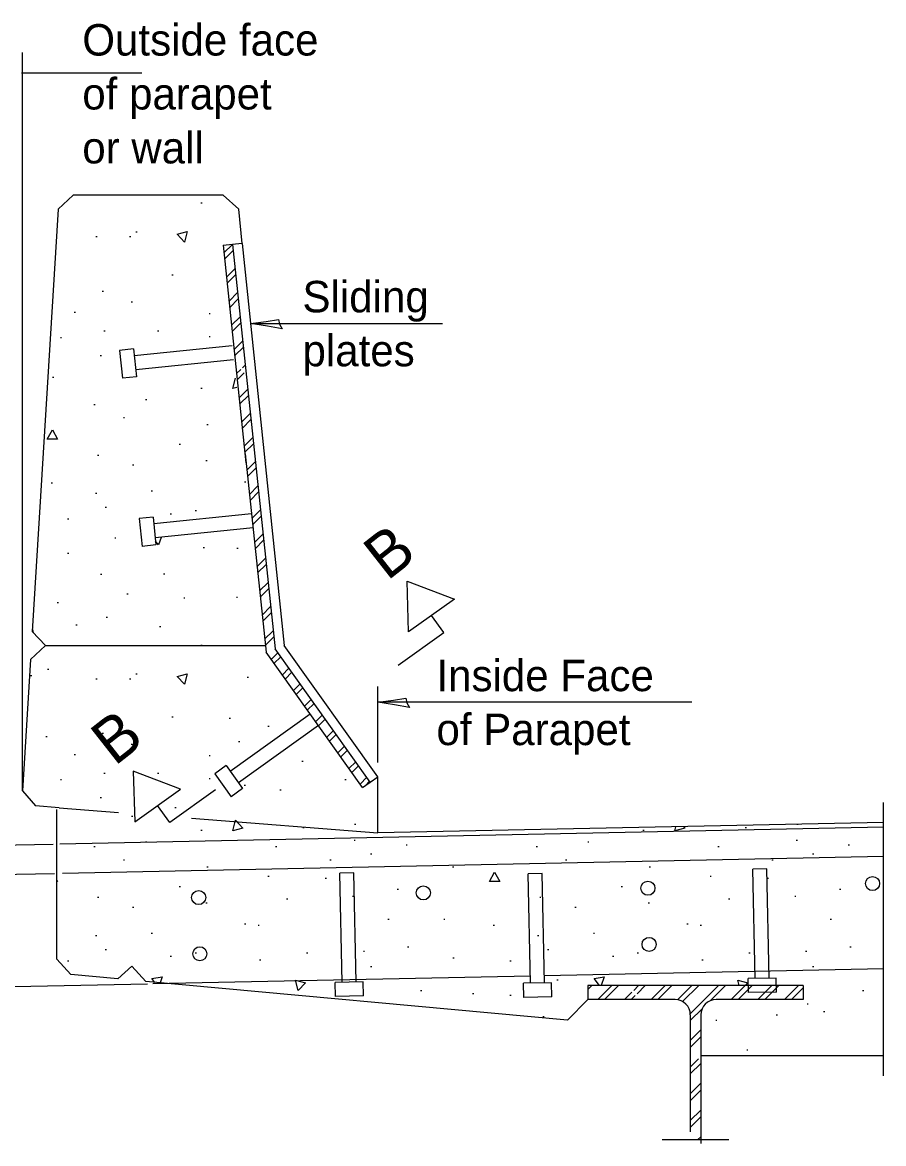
# Model space of a CAD drawing. Extents: x 2147229 to 2147909, y 2146681 to 2147121.
# Drawn here: x 2147658 to 2147721.9, y 2146759.2 to 2146842.3 of the extents above; entities that cross this region are included whole.
import ezdxf

# ---------------------------------------------------------------- set-up
doc = ezdxf.new("R2010")
doc.units = 0
for name, color, linetype in [('Bridge_Breakline', 7, 'Continuous'), ('Bridge_Design Concrete Object', 7, 'Continuous'), ('Bridge_Design Steel Hidden', 7, 'Continuous'), ('Bridge_Design Steel Object', 7, 'Continuous'), ('Bridge_Dimensions and Text', 7, 'Continuous'), ('Bridge_Pattern', 7, 'Continuous'), ('Bridge_Title', 7, 'Continuous')]:
    doc.layers.add(name, color=color, linetype=linetype)

msp = doc.modelspace()

# ---------------------------------------------------------------- linework, layer by layer
at = {"layer": 'Bridge_Breakline'}
for p, q in [((2147721.87, 2146764.208), (2147721.87, 2146784.491)), ((2147705.458, 2146759.491), (2147710.406, 2146759.491))]:
    msp.add_line(p, q, dxfattribs=at)
at = {"layer": 'Bridge_Design Concrete Object'}
for p, q in [((2147660.65, 2146828.482), (2147661.758, 2146829.523)), ((2147672.888, 2146829.523), (2147661.758, 2146829.523)), ((2147672.888, 2146829.523), (2147674.039, 2146828.486)), ((2147660.65, 2146828.482), (2147658.724, 2146797.175)), ((2147674.303, 2146825.957), (2147674.039, 2146828.486)), ((2147658.724, 2146797.175), (2147659.703, 2146796.134)), ((2147658.596, 2146795.092), (2147659.703, 2146796.134)), ((2147659.703, 2146796.134), (2147676.012, 2146796.134)), ((2147658.596, 2146795.092), (2147657.996, 2146785.35)), ((2147684.365, 2146782.222), (2147684.365, 2146786.395)), ((2147657.996, 2146785.35), (2147658.972, 2146784.226)), ((2147660.714, 2146784.089), (2147658.972, 2146784.226)), ((2147660.553, 2146772.85), (2147660.553, 2146783.957)), ((2147660.714, 2146784.089), (2147665.113, 2146783.742)), ((2147670.533, 2146783.314), (2147684.365, 2146782.222)), ((2147721.87, 2146783.003), (2147684.365, 2146782.222)), ((2147660.553, 2146772.85), (2147661.59, 2146771.713)), ((2147665.071, 2146771.394), (2147666.109, 2146772.341)), ((2147666.109, 2146772.341), (2147667.146, 2146771.204)), ((2147665.071, 2146771.394), (2147661.59, 2146771.713)), ((2147698.419, 2146768.336), (2147667.146, 2146771.204)), ((2147699.946, 2146769.863), (2147698.419, 2146768.336)), ((2147721.87, 2146765.696), (2147708.323, 2146765.696))]:
    msp.add_line(p, q, dxfattribs=at)
at = {"layer": 'Bridge_Design Steel Hidden'}
for p, q in [((2147721.877, 2146782.656), (2147660.777, 2146781.383)), ((2147660.28, 2146781.372), (2147651.712, 2146781.194)), ((2147721.87, 2146780.485), (2147660.957, 2146779.216)), ((2147713.224, 2146779.561), (2147712.183, 2146779.54)), ((2147712.352, 2146771.431), (2147712.183, 2146779.54)), ((2147713.393, 2146771.452), (2147713.224, 2146779.561)), ((2147660.372, 2146779.204), (2147651.712, 2146779.023)), ((2147682.579, 2146779.272), (2147681.538, 2146779.25)), ((2147681.707, 2146771.141), (2147681.538, 2146779.25)), ((2147682.748, 2146771.163), (2147682.579, 2146779.272)), ((2147696.561, 2146779.214), (2147695.52, 2146779.193)), ((2147695.689, 2146771.083), (2147695.52, 2146779.193)), ((2147696.73, 2146771.105), (2147696.561, 2146779.214)), ((2147721.87, 2146772.15), (2147696.719, 2146771.626)), ((2147695.678, 2146771.604), (2147667.682, 2146771.021)), ((2147683.269, 2146771.174), (2147681.186, 2146771.13)), ((2147681.208, 2146770.089), (2147681.186, 2146771.13)), ((2147683.29, 2146770.132), (2147683.269, 2146771.174)), ((2147697.251, 2146771.116), (2147695.168, 2146771.073)), ((2147697.273, 2146770.075), (2147697.251, 2146771.116)), ((2147713.914, 2146771.463), (2147711.831, 2146771.42)), ((2147711.853, 2146770.378), (2147711.831, 2146771.42)), ((2147713.936, 2146770.422), (2147713.914, 2146771.463)), ((2147667.276, 2146771.012), (2147651.93, 2146770.693)), ((2147695.19, 2146770.031), (2147695.168, 2146771.073)), ((2147713.936, 2146770.422), (2147711.853, 2146770.378)), ((2147683.29, 2146770.132), (2147681.208, 2146770.089)), ((2147697.273, 2146770.075), (2147695.19, 2146770.031))]:
    msp.add_line(p, q, dxfattribs=at)
for centre in [(2147704.398, 2146778.124), (2147721.061, 2146778.471), (2147671.071, 2146777.43), (2147687.735, 2146777.777), (2147704.485, 2146773.958), (2147671.158, 2146773.264)]:
    msp.add_circle(centre, 0.521, dxfattribs=at)
at = {"layer": 'Bridge_Design Steel Object'}
for p, q in [((2147674.268, 2146825.954), (2147672.886, 2146825.81)), ((2147672.898, 2146825.811), (2147674.578, 2146809.686)), ((2147673.583, 2146825.882), (2147676.737, 2146795.879)), ((2147674.303, 2146825.957), (2147677.409, 2146796.134)), ((2147666.237, 2146818.126), (2147665.201, 2146818.018)), ((2147665.201, 2146818.018), (2147665.417, 2146815.946)), ((2147666.237, 2146818.126), (2147666.453, 2146816.054)), ((2147673.543, 2146818.363), (2147666.291, 2146817.608)), ((2147673.651, 2146817.327), (2147666.399, 2146816.572)), ((2147666.453, 2146816.054), (2147665.417, 2146815.946)), ((2147674.53, 2146810.356), (2147676.065, 2146795.625)), ((2147667.688, 2146805.659), (2147666.652, 2146805.551)), ((2147666.652, 2146805.551), (2147666.868, 2146803.479)), ((2147667.688, 2146805.659), (2147667.904, 2146803.587)), ((2147674.995, 2146805.896), (2147667.742, 2146805.141)), ((2147675.103, 2146804.86), (2147667.85, 2146804.105)), ((2147667.904, 2146803.587), (2147666.868, 2146803.479)), ((2147684.365, 2146786.395), (2147677.409, 2146796.134)), ((2147683.234, 2146785.587), (2147676.065, 2146795.625)), ((2147683.8, 2146785.991), (2147676.737, 2146795.879)), ((2147679.347, 2146791.03), (2147673.413, 2146786.792)), ((2147679.952, 2146790.182), (2147674.019, 2146785.944)), ((2147673.11, 2146787.215), (2147672.263, 2146786.61)), ((2147673.11, 2146787.215), (2147674.321, 2146785.52)), ((2147672.263, 2146786.61), (2147673.474, 2146784.915)), ((2147683.234, 2146785.587), (2147684.365, 2146786.395)), ((2147674.321, 2146785.52), (2147673.474, 2146784.915)), ((2147715.918, 2146770.905), (2147699.946, 2146770.905)), ((2147699.946, 2146770.905), (2147699.946, 2146769.863)), ((2147715.918, 2146770.905), (2147715.918, 2146769.863)), ((2147706.413, 2146769.863), (2147699.946, 2146769.863)), ((2147715.918, 2146769.863), (2147709.451, 2146769.863)), ((2147707.541, 2146768.735), (2147707.541, 2146760.05)), ((2147708.323, 2146768.735), (2147708.323, 2146759.184))]:
    msp.add_line(p, q, dxfattribs=at)
for centre, start, end in [((2147706.413, 2146768.735), 0, 90), ((2147709.451, 2146768.735), 90, 180)]:
    msp.add_arc(centre, 1.128, start, end, dxfattribs=at)
at = {"layer": 'Bridge_Dimensions and Text'}
for p, q in [((2147657.996, 2146785.35), (2147657.996, 2146840.12)), ((2147666.858, 2146838.585), (2147657.927, 2146838.585)), ((2147674.923, 2146820.005), (2147689.153, 2146820.005)), ((2147684.365, 2146787.446), (2147684.365, 2146793.098)), ((2147707.654, 2146791.918), (2147684.365, 2146791.918))]:
    msp.add_line(p, q, dxfattribs=at)
for points in [[(2147677.255, 2146819.625), (2147676.166, 2146819.826), (2147674.923, 2146820.005), (2147676.088, 2146820.163), (2147676.992, 2146820.309), (2147677.065, 2146819.973)], [(2147686.698, 2146791.537), (2147685.608, 2146791.739), (2147684.365, 2146791.918), (2147685.531, 2146792.075), (2147686.435, 2146792.221), (2147686.507, 2146791.885)]]:
    msp.add_lwpolyline(points, close=True, dxfattribs=at)
at = {"layer": 'Bridge_Pattern'}
for p, q in [((2147671.225, 2146828.962), (2147671.32, 2146828.962)), ((2147666.401, 2146826.821), (2147666.496, 2146826.821)), ((2147663.453, 2146826.458), (2147663.548, 2146826.458)), ((2147665.941, 2146826.458), (2147666.036, 2146826.458)), ((2147672.945, 2146825.252), (2147673.574, 2146825.881)), ((2147672.993, 2146824.794), (2147673.63, 2146825.431)), ((2147669.081, 2146823.631), (2147669.176, 2146823.631)), ((2147673.133, 2146823.461), (2147673.77, 2146824.098)), ((2147673.182, 2146823.002), (2147673.819, 2146823.639)), ((2147663.912, 2146822.419), (2147664.007, 2146822.419)), ((2147673.322, 2146821.67), (2147673.959, 2146822.306)), ((2147673.37, 2146821.211), (2147674.007, 2146821.848)), ((2147666.056, 2146821.612), (2147666.151, 2146821.612)), ((2147661.845, 2146820.844), (2147661.939, 2146820.844)), ((2147671.838, 2146820.764), (2147671.932, 2146820.764)), ((2147673.511, 2146819.878), (2147674.147, 2146820.515)), ((2147664.027, 2146819.463), (2147664.122, 2146819.463)), ((2147668.009, 2146819.463), (2147668.104, 2146819.463)), ((2147673.559, 2146819.42), (2147674.195, 2146820.056)), ((2147660.811, 2146818.978), (2147660.906, 2146818.978)), ((2147671.838, 2146819.059), (2147671.932, 2146819.059)), ((2147673.699, 2146818.087), (2147674.335, 2146818.723)), ((2147673.747, 2146817.629), (2147674.384, 2146818.265)), ((2147663.759, 2146817.646), (2147663.854, 2146817.646)), ((2147674.324, 2146816.732), (2147674.524, 2146816.932)), ((2147660.237, 2146816.03), (2147660.331, 2146816.03)), ((2147673.888, 2146816.296), (2147674.192, 2146816.6)), ((2147673.936, 2146815.837), (2147674.446, 2146816.347)), ((2147671.225, 2146815.223), (2147671.32, 2146815.223)), ((2147667.128, 2146814.375), (2147667.223, 2146814.375)), ((2147674.076, 2146814.505), (2147674.712, 2146815.14)), ((2147674.125, 2146814.046), (2147674.76, 2146814.682)), ((2147663.3, 2146814.011), (2147663.394, 2146814.011)), ((2147665.482, 2146813.042), (2147665.577, 2146813.042)), ((2147674.265, 2146812.713), (2147674.9, 2146813.349)), ((2147674.313, 2146812.255), (2147674.949, 2146812.89)), ((2147671.684, 2146812.517), (2147671.779, 2146812.517)), ((2147669.617, 2146811.063), (2147669.712, 2146811.063)), ((2147674.454, 2146810.922), (2147675.089, 2146811.557)), ((2147674.502, 2146810.464), (2147675.137, 2146811.099)), ((2147663.568, 2146810.255), (2147663.662, 2146810.255)), ((2147666.171, 2146809.529), (2147666.266, 2146809.529)), ((2147671.608, 2146809.852), (2147671.703, 2146809.852)), ((2147674.642, 2146809.131), (2147675.277, 2146809.766)), ((2147674.691, 2146808.672), (2147675.325, 2146809.307)), ((2147660.122, 2146808.196), (2147660.217, 2146808.196)), ((2147674.479, 2146808.277), (2147674.574, 2146808.277)), ((2147674.831, 2146807.34), (2147675.465, 2146807.974)), ((2147663.414, 2146807.429), (2147663.509, 2146807.429)), ((2147667.549, 2146807.59), (2147667.644, 2146807.59)), ((2147674.879, 2146806.881), (2147675.514, 2146807.515)), ((2147664.142, 2146806.379), (2147664.237, 2146806.379)), ((2147670.804, 2146806.136), (2147670.899, 2146806.136)), ((2147675.02, 2146805.548), (2147675.654, 2146806.182)), ((2147661.347, 2146805.531), (2147661.442, 2146805.531)), ((2147668.966, 2146805.894), (2147669.061, 2146805.894)), ((2147675.068, 2146805.09), (2147675.702, 2146805.724)), ((2147675.208, 2146803.757), (2147675.842, 2146804.391)), ((2147664.839, 2146804.121), (2147664.934, 2146804.121)), ((2147675.257, 2146803.299), (2147675.89, 2146803.932)), ((2147661.347, 2146802.986), (2147661.442, 2146802.986)), ((2147671.409, 2146803.386), (2147671.504, 2146803.386)), ((2147673.905, 2146803.35), (2147674, 2146803.35)), ((2147675.397, 2146801.966), (2147676.03, 2146802.599)), ((2147675.445, 2146801.507), (2147676.079, 2146802.141)), ((2147663.797, 2146801.411), (2147663.892, 2146801.411)), ((2147668.472, 2146801.443), (2147668.567, 2146801.443)), ((2147675.586, 2146800.174), (2147676.219, 2146800.808)), ((2147675.634, 2146799.716), (2147676.267, 2146800.349)), ((2147665.75, 2146799.958), (2147665.845, 2146799.958)), ((2147669.962, 2146799.675), (2147670.056, 2146799.675)), ((2147673.867, 2146799.715), (2147673.962, 2146799.715)), ((2147660.581, 2146799.311), (2147660.676, 2146799.311)), ((2147675.774, 2146798.383), (2147676.407, 2146799.016)), ((2147675.822, 2146797.925), (2147676.455, 2146798.558)), ((2147664.218, 2146798.221), (2147664.313, 2146798.221)), ((2147661.959, 2146797.656), (2147662.054, 2146797.656)), ((2147668.162, 2146797.535), (2147668.257, 2146797.535)), ((2147675.963, 2146796.592), (2147676.596, 2146797.225)), ((2147671.225, 2146796.162), (2147671.32, 2146796.162)), ((2147676.011, 2146796.133), (2147676.644, 2146796.766)), ((2147676.444, 2146795.093), (2147676.942, 2146795.592)), ((2147676.655, 2146794.798), (2147677.154, 2146795.296)), ((2147659.854, 2146794.385), (2147659.948, 2146794.385)), ((2147677.269, 2146793.938), (2147677.767, 2146794.437)), ((2147658.59, 2146793.9), (2147658.685, 2146793.9)), ((2147663.453, 2146793.658), (2147663.548, 2146793.658)), ((2147665.941, 2146793.658), (2147666.036, 2146793.658)), ((2147666.401, 2146794.021), (2147666.496, 2146794.021)), ((2147674.671, 2146793.779), (2147674.766, 2146793.779)), ((2147677.48, 2146793.643), (2147677.978, 2146794.141)), ((2147678.094, 2146792.784), (2147678.592, 2146793.282)), ((2147678.305, 2146792.488), (2147678.803, 2146792.986)), ((2147678.919, 2146791.629), (2147679.417, 2146792.127)), ((2147679.13, 2146791.333), (2147679.628, 2146791.831)), ((2147669.081, 2146790.831), (2147669.176, 2146790.831)), ((2147673.331, 2146790.75), (2147673.426, 2146790.75)), ((2147679.744, 2146790.474), (2147680.242, 2146790.972)), ((2147679.955, 2146790.178), (2147680.453, 2146790.676)), ((2147659.739, 2146789.377), (2147659.834, 2146789.377)), ((2147663.912, 2146789.619), (2147664.007, 2146789.619)), ((2147676.202, 2146790.144), (2147676.297, 2146790.144)), ((2147680.569, 2146789.319), (2147681.067, 2146789.817)), ((2147680.78, 2146789.023), (2147681.278, 2146789.521)), ((2147666.056, 2146788.812), (2147666.151, 2146788.812)), ((2147674.02, 2146789.014), (2147674.115, 2146789.014)), ((2147681.394, 2146788.164), (2147681.892, 2146788.662)), ((2147661.845, 2146788.044), (2147661.939, 2146788.044)), ((2147671.838, 2146787.964), (2147671.932, 2146787.964)), ((2147681.605, 2146787.868), (2147682.103, 2146788.366)), ((2147678.729, 2146787.56), (2147678.824, 2146787.56)), ((2147682.219, 2146787.009), (2147682.717, 2146787.507)), ((2147682.43, 2146786.713), (2147682.928, 2146787.211)), ((2147660.811, 2146786.178), (2147660.906, 2146786.178)), ((2147664.027, 2146786.663), (2147664.122, 2146786.663)), ((2147668.009, 2146786.663), (2147668.104, 2146786.663)), ((2147671.838, 2146786.259), (2147671.932, 2146786.259)), ((2147681.907, 2146786.178), (2147682.002, 2146786.178)), ((2147683.044, 2146785.854), (2147683.542, 2146786.352)), ((2147683.409, 2146785.712), (2147683.753, 2146786.056)), ((2147674.441, 2146785.775), (2147674.536, 2146785.775)), ((2147677.083, 2146785.411), (2147677.178, 2146785.411)), ((2147663.759, 2146784.846), (2147663.854, 2146784.846)), ((2147669.311, 2146784.119), (2147669.405, 2146784.119)), ((2147666.094, 2146783.473), (2147666.189, 2146783.473)), ((2147682.635, 2146782.867), (2147682.729, 2146782.867)), ((2147715.435, 2146782.867), (2147715.529, 2146782.867)), ((2147671.225, 2146782.423), (2147671.32, 2146782.423)), ((2147678.806, 2146782.625), (2147678.901, 2146782.625)), ((2147704.025, 2146782.423), (2147704.12, 2146782.423)), ((2147711.606, 2146782.625), (2147711.701, 2146782.625)), ((2147663.3, 2146781.211), (2147663.394, 2146781.211)), ((2147667.128, 2146781.575), (2147667.223, 2146781.575)), ((2147676.777, 2146781.211), (2147676.872, 2146781.211)), ((2147682.596, 2146781.696), (2147682.691, 2146781.696)), ((2147686.451, 2146781.332), (2147686.546, 2146781.332)), ((2147696.1, 2146781.211), (2147696.194, 2146781.211)), ((2147699.928, 2146781.575), (2147700.023, 2146781.575)), ((2147709.577, 2146781.211), (2147709.672, 2146781.211)), ((2147715.396, 2146781.696), (2147715.491, 2146781.696)), ((2147719.251, 2146781.332), (2147719.346, 2146781.332)), ((2147665.482, 2146780.242), (2147665.577, 2146780.242)), ((2147680.797, 2146780.242), (2147680.892, 2146780.242)), ((2147683.809, 2146780.686), (2147683.904, 2146780.686)), ((2147698.282, 2146780.242), (2147698.377, 2146780.242)), ((2147713.597, 2146780.242), (2147713.692, 2146780.242)), ((2147716.609, 2146780.686), (2147716.704, 2146780.686)), ((2147671.684, 2146779.717), (2147671.779, 2146779.717)), ((2147689.897, 2146779.717), (2147689.992, 2146779.717)), ((2147704.484, 2146779.717), (2147704.579, 2146779.717)), ((2147676.202, 2146779.03), (2147676.297, 2146779.03)), ((2147680.452, 2146778.869), (2147680.547, 2146778.869)), ((2147709.002, 2146779.03), (2147709.097, 2146779.03)), ((2147713.252, 2146778.869), (2147713.347, 2146778.869)), ((2147669.617, 2146778.263), (2147669.712, 2146778.263)), ((2147685.8, 2146778.061), (2147685.895, 2146778.061)), ((2147702.417, 2146778.263), (2147702.512, 2146778.263)), ((2147718.6, 2146778.061), (2147718.695, 2146778.061)), ((2147663.568, 2146777.455), (2147663.662, 2146777.455)), ((2147671.608, 2146777.052), (2147671.703, 2146777.052)), ((2147677.581, 2146777.334), (2147677.676, 2146777.334)), ((2147682.482, 2146777.536), (2147682.576, 2146777.536)), ((2147696.368, 2146777.455), (2147696.462, 2146777.455)), ((2147704.408, 2146777.052), (2147704.503, 2146777.052)), ((2147710.381, 2146777.334), (2147710.476, 2146777.334)), ((2147715.282, 2146777.536), (2147715.376, 2146777.536)), ((2147666.171, 2146776.729), (2147666.266, 2146776.729)), ((2147698.971, 2146776.729), (2147699.066, 2146776.729)), ((2147674.479, 2146775.477), (2147674.574, 2146775.477)), ((2147675.475, 2146775.396), (2147675.57, 2146775.396)), ((2147685.111, 2146775.84), (2147685.206, 2146775.84)), ((2147689.246, 2146775.84), (2147689.341, 2146775.84)), ((2147692.922, 2146775.396), (2147693.017, 2146775.396)), ((2147707.279, 2146775.477), (2147707.374, 2146775.477)), ((2147708.275, 2146775.396), (2147708.37, 2146775.396)), ((2147717.911, 2146775.84), (2147718.006, 2146775.84)), ((2147663.414, 2146774.629), (2147663.509, 2146774.629)), ((2147667.549, 2146774.79), (2147667.644, 2146774.79)), ((2147696.214, 2146774.629), (2147696.309, 2146774.629)), ((2147700.349, 2146774.79), (2147700.444, 2146774.79)), ((2147664.142, 2146773.579), (2147664.237, 2146773.579)), ((2147686.566, 2146773.781), (2147686.661, 2146773.781)), ((2147696.942, 2146773.579), (2147697.037, 2146773.579)), ((2147719.366, 2146773.781), (2147719.461, 2146773.781)), ((2147668.966, 2146773.094), (2147669.061, 2146773.094)), ((2147670.804, 2146773.336), (2147670.899, 2146773.336)), ((2147675.59, 2146772.811), (2147675.685, 2146772.811)), ((2147679.074, 2146773.336), (2147679.169, 2146773.336)), ((2147683.286, 2146773.457), (2147683.38, 2146773.457)), ((2147689.935, 2146772.973), (2147690.03, 2146772.973)), ((2147701.766, 2146773.094), (2147701.861, 2146773.094)), ((2147703.604, 2146773.336), (2147703.699, 2146773.336)), ((2147708.39, 2146772.811), (2147708.485, 2146772.811)), ((2147711.874, 2146773.336), (2147711.969, 2146773.336)), ((2147716.086, 2146773.457), (2147716.18, 2146773.457)), ((2147661.347, 2146772.731), (2147661.442, 2146772.731)), ((2147683.809, 2146772.327), (2147683.904, 2146772.327)), ((2147694.147, 2146772.731), (2147694.242, 2146772.731)), ((2147716.609, 2146772.327), (2147716.704, 2146772.327)), ((2147697.639, 2146771.321), (2147697.734, 2146771.321)), ((2147687.523, 2146770.55), (2147687.618, 2146770.55)), ((2147691.39, 2146770.308), (2147691.485, 2146770.308)), ((2147699.946, 2146770.609), (2147700.241, 2146770.905)), ((2147700.673, 2146769.863), (2147701.714, 2146770.905)), ((2147701.179, 2146769.863), (2147702.221, 2146770.905)), ((2147702.653, 2146769.863), (2147703.207, 2146770.417)), ((2147703.339, 2146770.549), (2147703.694, 2146770.905)), ((2147703.592, 2146770.296), (2147704.201, 2146770.905)), ((2147704.632, 2146769.863), (2147705.674, 2146770.905)), ((2147705.139, 2146769.863), (2147706.181, 2146770.905)), ((2147706.597, 2146769.848), (2147707.654, 2146770.905)), ((2147706.971, 2146769.715), (2147708.161, 2146770.905)), ((2147707.539, 2146768.81), (2147709.634, 2146770.905)), ((2147709.009, 2146769.773), (2147710.141, 2146770.905)), ((2147710.572, 2146769.863), (2147711.614, 2146770.905)), ((2147711.079, 2146769.863), (2147712.121, 2146770.905)), ((2147712.552, 2146769.863), (2147713.594, 2146770.905)), ((2147713.059, 2146769.863), (2147714.1, 2146770.905)), ((2147714.532, 2146769.863), (2147715.574, 2146770.905)), ((2147715.039, 2146769.863), (2147715.918, 2146770.742)), ((2147720.323, 2146770.55), (2147720.418, 2146770.55)), ((2147694.147, 2146770.186), (2147694.242, 2146770.186)), ((2147703.159, 2146769.863), (2147703.46, 2146770.164)), ((2147716.2, 2146769.54), (2147716.295, 2146769.54)), ((2147696.597, 2146768.611), (2147696.692, 2146768.611)), ((2147707.541, 2146768.305), (2147708.413, 2146769.177)), ((2147713.903, 2146768.733), (2147713.998, 2146768.733)), ((2147717.413, 2146768.975), (2147717.508, 2146768.975)), ((2147709.424, 2146768.329), (2147709.518, 2146768.329)), ((2147707.541, 2146766.832), (2147708.323, 2146767.614)), ((2147707.552, 2146766.336), (2147708.323, 2146767.107)), ((2147711.721, 2146766.148), (2147711.816, 2146766.148)), ((2147707.541, 2146764.852), (2147708.156, 2146765.467)), ((2147707.541, 2146764.346), (2147708.323, 2146765.127)), ((2147707.541, 2146762.872), (2147708.323, 2146763.654)), ((2147707.541, 2146762.366), (2147708.323, 2146763.147)), ((2147707.541, 2146760.893), (2147708.323, 2146761.674)), ((2147707.541, 2146760.386), (2147708.323, 2146761.167)), ((2147708.081, 2146759.452), (2147708.323, 2146759.694))]:
    msp.add_line(p, q, dxfattribs=at)
for points in [[(2147670.013, 2146826.054), (2147669.469, 2146826.627), (2147670.212, 2146826.837), (2147670.013, 2146826.054)], [(2147673.599, 2146815.181), (2147673.798, 2146815.964)], [(2147673.894, 2146815.264), (2147673.599, 2146815.181)], [(2147659.836, 2146811.422), (2147660.22, 2146812.125), (2147660.604, 2146811.422), (2147659.836, 2146811.422)], [(2147668.289, 2146804.151), (2147668.097, 2146803.595), (2147667.874, 2146803.875)], [(2147658.732, 2146797.309), (2147658.794, 2146797.065)], [(2147670.013, 2146793.254), (2147669.469, 2146793.827), (2147670.212, 2146794.037), (2147670.013, 2146793.254)], [(2147673.599, 2146782.381), (2147673.798, 2146783.164), (2147674.341, 2146782.591), (2147673.599, 2146782.381)], [(2147707.044, 2146782.694), (2147707.141, 2146782.591), (2147706.399, 2146782.381)], [(2147706.399, 2146782.381), (2147706.475, 2146782.682)], [(2147660.553, 2146778.716), (2147660.604, 2146778.622), (2147660.553, 2146778.622)], [(2147692.636, 2146778.622), (2147693.02, 2146779.325), (2147693.404, 2146778.622), (2147692.636, 2146778.622)], [(2147667.603, 2146771.416), (2147668.36, 2146771.557), (2147668.205, 2146771.107)], [(2147667.821, 2146771.142), (2147667.603, 2146771.416)], [(2147678.456, 2146770.531), (2147678.257, 2146771.314), (2147679, 2146771.104), (2147678.456, 2146770.531)], [(2147700.403, 2146771.416), (2147701.16, 2146771.557), (2147700.935, 2146770.905)], [(2147700.81, 2146770.905), (2147700.403, 2146771.416)], [(2147711.161, 2146770.905), (2147711.057, 2146771.314), (2147711.8, 2146771.104), (2147711.611, 2146770.905)]]:
    msp.add_lwpolyline(points, dxfattribs=at)
at = {"layer": 'Bridge_Title'}
for p, q in [((2147686.647, 2146797.141), (2147686.526, 2146800.895)), ((2147686.526, 2146800.895), (2147690.038, 2146799.563)), ((2147690.038, 2146799.563), (2147686.647, 2146797.141)), ((2147689.251, 2146797.081), (2147688.343, 2146798.352)), ((2147685.86, 2146794.659), (2147689.251, 2146797.081)), ((2147669.718, 2146785.476), (2147666.207, 2146786.808)), ((2147666.207, 2146786.808), (2147666.328, 2146783.054)), ((2147666.328, 2146783.054), (2147669.718, 2146785.476)), ((2147672.322, 2146785.415), (2147668.931, 2146782.993)), ((2147668.931, 2146782.993), (2147668.023, 2146784.265))]:
    msp.add_line(p, q, dxfattribs=at)

# ---------------------------------------------------------------- texts
at = {"layer": 'Bridge_Dimensions and Text'}
for s, p in [('Outside face', (2147662.438, 2146839.887)), ('of parapet', (2147662.438, 2146835.887)), ('or wall', (2147662.438, 2146831.887)), ('Sliding', (2147678.771, 2146820.839)), ('plates', (2147678.771, 2146816.839)), ('Inside Face', (2147688.706, 2146792.74)), ('of Parapet', (2147688.706, 2146788.74))]:
    msp.add_text(s, height=2.3334, dxfattribs=at).set_placement(p)
at = {"layer": 'Bridge_Title'}
for p in [(2147685.051, 2146800.874), (2147664.833, 2146787.134)]:
    msp.add_text('B', height=3.333, rotation=38.15675, dxfattribs=at).set_placement(p)

doc.saveas('drawing.dxf')
